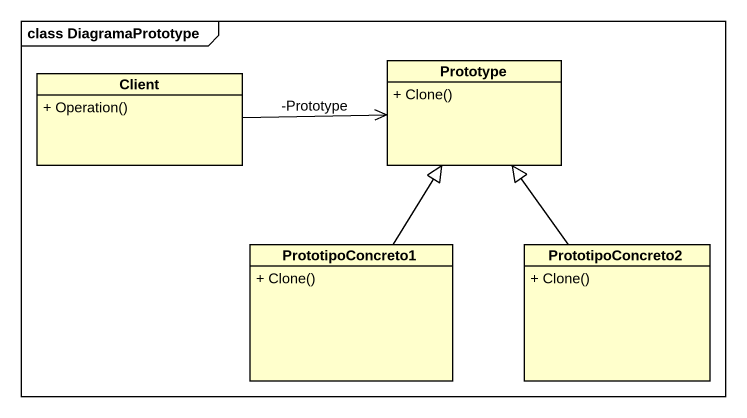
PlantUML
@startuml
mainframe class DiagramaPrototype
hide circle
hide empty members
skinparam classAttributeIconSize 0
class Client {
  + Operation()
}
class Prototype {
  + Clone()
}
class PrototipoConcreto1 {
  + Clone()
}
class PrototipoConcreto2 {
  + Clone()
}
Client -right-> Prototype : -Prototype
PrototipoConcreto1 -up-|> Prototype
PrototipoConcreto2 -up-|> Prototype
@enduml
